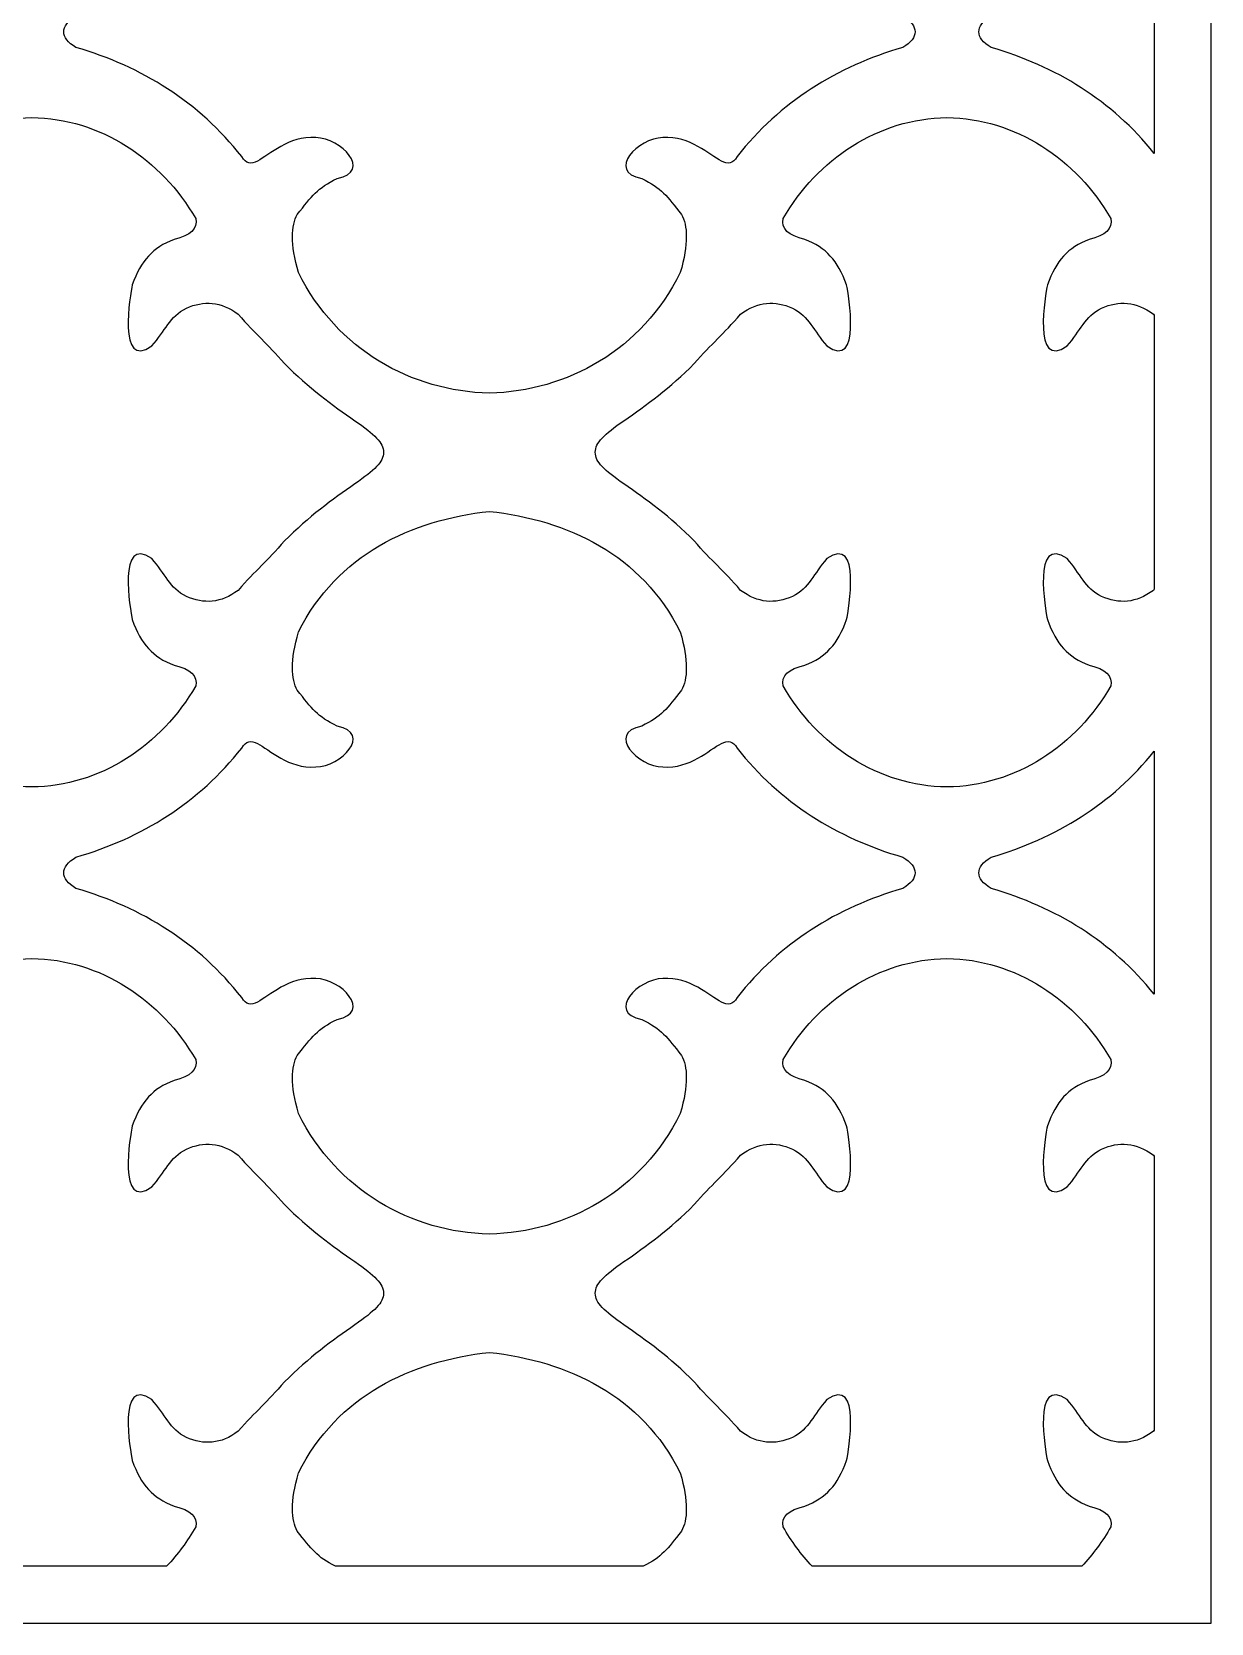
# Model space of a CAD drawing. Header units: centimetres. Extents: x 1.5 to 14, y -9 to -2.4.
# Drawn here: x 11.569 to 14.023, y -9 to -5.69 of the extents above; entities that cross this region are included whole.
import ezdxf

# ---------------------------------------------------------------- set-up
doc = ezdxf.new("R2010")
doc.units = ezdxf.units.CM
doc.header["$MEASUREMENT"] = 0
doc.layers.add('layer 1', color=7, linetype='Continuous')

msp = doc.modelspace()

# ---------------------------------------------------------------- linework, layer by layer
at = {"layer": 'layer 1', "color": 250}
for points, knots in [([(14.02299, -2.37947), (14.02299, -2.37947), (14.02299, -2.49783), (14.02299, -2.49783), (14.02299, -2.49783), (14.02299, -2.49783), (14.02299, -8.88184), (14.02299, -8.88184), (14.02299, -8.88184), (14.02299, -8.88184), (14.02299, -9.00021), (14.02299, -9.00021), (14.02299, -9.00021), (14.02299, -9.00021), (13.90462, -9.00021), (13.90462, -9.00021), (13.90462, -9.00021), (13.90462, -9.00021), (1.61887, -9.00021), (1.61887, -9.00021), (1.61887, -9.00021), (1.61887, -9.00021), (1.50051, -9.00021), (1.50051, -9.00021), (1.50051, -9.00021), (1.50051, -9.00021), (1.50051, -8.88184), (1.50051, -8.88184), (1.50051, -8.88184), (1.50051, -8.88184), (1.50051, -2.49783), (1.50051, -2.49783), (1.50051, -2.49783), (1.50051, -2.49783), (1.50051, -2.37947), (1.50051, -2.37947), (1.50051, -2.37947), (1.50051, -2.37947), (1.61887, -2.37947), (1.61887, -2.37947), (1.61887, -2.37947), (1.61887, -2.37947), (13.90462, -2.37947), (13.90462, -2.37947), (13.90462, -2.37947), (13.90462, -2.37947), (14.02299, -2.37947), (14.02299, -2.37947)], [0, 0, 0, 0, 0.0769231, 0.0769231, 0.0769231, 0.0769231, 0.1538462, 0.1538462, 0.1538462, 0.1538462, 0.2307692, 0.2307692, 0.2307692, 0.2307692, 0.3076923, 0.3076923, 0.3076923, 0.3076923, 0.3846154, 0.3846154, 0.3846154, 0.3846154, 0.4615385, 0.4615385, 0.4615385, 0.4615385, 0.5384615, 0.5384615, 0.5384615, 0.5384615, 0.6153846, 0.6153846, 0.6153846, 0.6153846, 0.6923077, 0.6923077, 0.6923077, 0.6923077, 0.7692308, 0.7692308, 0.7692308, 0.7692308, 0.8461538, 0.8461538, 0.8461538, 0.8461538, 1, 1, 1, 1]), ([(12.52143, -6.44162), (12.68377, -6.43711), (12.83791, -6.35238), (12.9186, -6.19074), (12.9186, -6.19074), (12.93584, -6.13105), (12.93393, -6.09285), (12.92102, -6.06963), (12.92102, -6.06963), (12.89101, -6.03166), (12.87946, -6.01455), (12.8382, -5.99504), (12.8382, -5.99504), (12.76397, -5.97992), (12.8304, -5.91013), (12.88244, -5.90998), (12.88244, -5.90998), (12.93959, -5.90578), (12.97871, -5.9463), (13.00406, -5.95874), (13.00406, -5.95874), (13.01733, -5.96526), (13.02775, -5.96523), (13.0368, -5.9493), (13.0368, -5.9493), (13.12564, -5.83592), (13.24407, -5.76227), (13.38172, -5.72231), (13.38172, -5.72231), (13.41537, -5.70184), (13.41537, -5.67783), (13.38172, -5.65737), (13.38172, -5.65737), (13.24407, -5.61741), (13.12564, -5.54376), (13.0368, -5.43037), (13.0368, -5.43037), (13.02775, -5.41445), (13.01733, -5.41441), (13.00406, -5.42094), (13.00406, -5.42094), (12.97871, -5.43339), (12.93959, -5.47391), (12.88244, -5.46969), (12.88244, -5.46969), (12.8304, -5.46954), (12.76397, -5.39976), (12.8382, -5.38465), (12.8382, -5.38465), (12.87946, -5.36513), (12.89101, -5.34801), (12.92102, -5.31005), (12.92102, -5.31005), (12.93393, -5.28683), (12.93584, -5.24863), (12.9186, -5.18894), (12.9186, -5.18894), (12.83791, -5.02729), (12.68377, -4.95621), (12.52143, -4.93806), (12.52143, -4.93806), (12.35909, -4.95621), (12.20496, -5.02729), (12.12426, -5.18894), (12.12426, -5.18894), (12.10703, -5.24863), (12.10892, -5.28683), (12.12184, -5.31005), (12.12184, -5.31005), (12.15185, -5.34801), (12.16339, -5.36513), (12.20466, -5.38465), (12.20466, -5.38465), (12.2789, -5.39976), (12.21247, -5.46954), (12.16042, -5.46969), (12.16042, -5.46969), (12.10327, -5.47391), (12.06416, -5.43339), (12.03881, -5.42094), (12.03881, -5.42094), (12.02553, -5.41441), (12.01511, -5.41445), (12.00607, -5.43037), (12.00607, -5.43037), (11.91722, -5.54376), (11.7988, -5.61741), (11.66115, -5.65737), (11.66115, -5.65737), (11.62749, -5.67783), (11.62747, -5.70182), (11.66115, -5.72231), (11.66115, -5.72231), (11.7988, -5.76227), (11.91722, -5.83592), (12.00607, -5.9493), (12.00607, -5.9493), (12.01511, -5.96523), (12.02553, -5.96526), (12.03881, -5.95874), (12.03881, -5.95874), (12.06416, -5.9463), (12.10327, -5.90578), (12.16042, -5.90998), (12.16042, -5.90998), (12.21247, -5.91013), (12.2789, -5.97992), (12.20466, -5.99504), (12.20466, -5.99504), (12.16339, -6.01455), (12.15185, -6.03166), (12.12184, -6.06963), (12.12184, -6.06963), (12.10892, -6.09285), (12.10703, -6.13105), (12.12426, -6.19074), (12.12426, -6.19074), (12.20496, -6.35238), (12.35909, -6.43711), (12.52143, -6.44162)], [0, 0, 0, 0, 0.0322581, 0.0322581, 0.0322581, 0.0322581, 0.0645161, 0.0645161, 0.0645161, 0.0645161, 0.0967742, 0.0967742, 0.0967742, 0.0967742, 0.1290323, 0.1290323, 0.1290323, 0.1290323, 0.1612903, 0.1612903, 0.1612903, 0.1612903, 0.1935484, 0.1935484, 0.1935484, 0.1935484, 0.2258065, 0.2258065, 0.2258065, 0.2258065, 0.2580645, 0.2580645, 0.2580645, 0.2580645, 0.2903226, 0.2903226, 0.2903226, 0.2903226, 0.3225806, 0.3225806, 0.3225806, 0.3225806, 0.3548387, 0.3548387, 0.3548387, 0.3548387, 0.3870968, 0.3870968, 0.3870968, 0.3870968, 0.4193548, 0.4193548, 0.4193548, 0.4193548, 0.4516129, 0.4516129, 0.4516129, 0.4516129, 0.483871, 0.483871, 0.483871, 0.483871, 0.516129, 0.516129, 0.516129, 0.516129, 0.5483871, 0.5483871, 0.5483871, 0.5483871, 0.5806452, 0.5806452, 0.5806452, 0.5806452, 0.6129032, 0.6129032, 0.6129032, 0.6129032, 0.6451613, 0.6451613, 0.6451613, 0.6451613, 0.6774194, 0.6774194, 0.6774194, 0.6774194, 0.7096774, 0.7096774, 0.7096774, 0.7096774, 0.7419355, 0.7419355, 0.7419355, 0.7419355, 0.7741935, 0.7741935, 0.7741935, 0.7741935, 0.8064516, 0.8064516, 0.8064516, 0.8064516, 0.8387097, 0.8387097, 0.8387097, 0.8387097, 0.8709677, 0.8709677, 0.8709677, 0.8709677, 0.9032258, 0.9032258, 0.9032258, 0.9032258, 0.9354839, 0.9354839, 0.9354839, 0.9354839, 1, 1, 1, 1]), ([(13.90462, -5.94261), (13.90462, -5.94261), (13.90462, -5.43704), (13.90462, -5.43704), (13.90462, -5.43704), (13.81639, -5.54665), (13.69994, -5.6182), (13.56501, -5.65737), (13.56501, -5.65737), (13.53135, -5.67783), (13.53134, -5.70182), (13.56501, -5.72231), (13.56501, -5.72231), (13.69994, -5.76148), (13.81639, -5.83301), (13.90462, -5.94261)], [0, 0, 0, 0, 0.2, 0.2, 0.2, 0.2, 0.4, 0.4, 0.4, 0.4, 0.6, 0.6, 0.6, 0.6, 1, 1, 1, 1]), ([(10.83786, -6.56452), (10.83786, -6.58469), (10.85618, -6.60126), (10.89735, -6.63029), (10.89735, -6.63029), (10.94383, -6.66229), (10.99383, -6.69849), (11.04367, -6.74901), (11.04367, -6.74901), (11.08065, -6.79126), (11.10317, -6.80943), (11.14016, -6.85168), (11.14016, -6.85168), (11.17606, -6.87868), (11.21197, -6.88029), (11.2479, -6.86452), (11.2479, -6.86452), (11.28298, -6.84713), (11.29185, -6.81676), (11.31973, -6.78574), (11.31973, -6.78574), (11.39273, -6.73458), (11.36418, -6.8943), (11.36068, -6.91264), (11.36068, -6.91264), (11.34163, -6.96398), (11.31835, -6.99016), (11.27362, -7.0073), (11.27362, -7.0073), (11.23931, -7.01531), (11.2243, -7.02975), (11.2286, -7.05061), (11.2286, -7.05061), (11.29967, -7.17407), (11.42721, -7.25938), (11.5695, -7.26077), (11.5695, -7.26077), (11.71177, -7.25938), (11.83933, -7.17407), (11.91038, -7.05061), (11.91038, -7.05061), (11.91468, -7.02975), (11.89968, -7.01531), (11.86536, -7.0073), (11.86536, -7.0073), (11.82064, -6.99016), (11.79737, -6.96398), (11.77831, -6.91264), (11.77831, -6.91264), (11.77482, -6.8943), (11.74626, -6.73458), (11.81925, -6.78574), (11.81925, -6.78574), (11.84714, -6.81676), (11.856, -6.84713), (11.8911, -6.86452), (11.8911, -6.86452), (11.92703, -6.88029), (11.96293, -6.87868), (11.99883, -6.85168), (11.99883, -6.85168), (12.03583, -6.80943), (12.05833, -6.79126), (12.09531, -6.74901), (12.09531, -6.74901), (12.14517, -6.69849), (12.19515, -6.66229), (12.24164, -6.63029), (12.24164, -6.63029), (12.28281, -6.60126), (12.30114, -6.58469), (12.30114, -6.56452), (12.30114, -6.56452), (12.30114, -6.54437), (12.28281, -6.52779), (12.24164, -6.49876), (12.24164, -6.49876), (12.19515, -6.46677), (12.14517, -6.43056), (12.09531, -6.38005), (12.09531, -6.38005), (12.05833, -6.3378), (12.03583, -6.31962), (11.99883, -6.27737), (11.99883, -6.27737), (11.96293, -6.25038), (11.92703, -6.24878), (11.8911, -6.26454), (11.8911, -6.26454), (11.856, -6.28194), (11.84714, -6.3123), (11.81925, -6.34331), (11.81925, -6.34331), (11.74626, -6.39447), (11.77482, -6.23475), (11.77831, -6.21642), (11.77831, -6.21642), (11.79737, -6.16508), (11.82064, -6.13889), (11.86536, -6.12176), (11.86536, -6.12176), (11.89968, -6.11376), (11.91468, -6.09932), (11.91038, -6.07845), (11.91038, -6.07845), (11.83933, -5.95499), (11.71177, -5.86967), (11.5695, -5.86829), (11.5695, -5.86829), (11.42721, -5.86967), (11.29967, -5.95499), (11.2286, -6.07845), (11.2286, -6.07845), (11.2243, -6.09932), (11.23931, -6.11376), (11.27362, -6.12176), (11.27362, -6.12176), (11.31835, -6.13889), (11.34163, -6.16508), (11.36068, -6.21642), (11.36068, -6.21642), (11.36418, -6.23475), (11.39273, -6.39447), (11.31973, -6.34331), (11.31973, -6.34331), (11.29185, -6.3123), (11.28298, -6.28194), (11.2479, -6.26454), (11.2479, -6.26454), (11.21197, -6.24878), (11.17606, -6.25038), (11.14016, -6.27737), (11.14016, -6.27737), (11.10317, -6.31962), (11.08065, -6.3378), (11.04367, -6.38005), (11.04367, -6.38005), (10.99383, -6.43056), (10.94383, -6.46677), (10.89735, -6.49876), (10.89735, -6.49876), (10.85618, -6.52779), (10.83786, -6.54437), (10.83786, -6.56452)], [0, 0, 0, 0, 0.027027, 0.027027, 0.027027, 0.027027, 0.0540541, 0.0540541, 0.0540541, 0.0540541, 0.0810811, 0.0810811, 0.0810811, 0.0810811, 0.1081081, 0.1081081, 0.1081081, 0.1081081, 0.1351351, 0.1351351, 0.1351351, 0.1351351, 0.1621622, 0.1621622, 0.1621622, 0.1621622, 0.1891892, 0.1891892, 0.1891892, 0.1891892, 0.2162162, 0.2162162, 0.2162162, 0.2162162, 0.2432432, 0.2432432, 0.2432432, 0.2432432, 0.2702703, 0.2702703, 0.2702703, 0.2702703, 0.2972973, 0.2972973, 0.2972973, 0.2972973, 0.3243243, 0.3243243, 0.3243243, 0.3243243, 0.3513514, 0.3513514, 0.3513514, 0.3513514, 0.3783784, 0.3783784, 0.3783784, 0.3783784, 0.4054054, 0.4054054, 0.4054054, 0.4054054, 0.4324324, 0.4324324, 0.4324324, 0.4324324, 0.4594595, 0.4594595, 0.4594595, 0.4594595, 0.4864865, 0.4864865, 0.4864865, 0.4864865, 0.5135135, 0.5135135, 0.5135135, 0.5135135, 0.5405405, 0.5405405, 0.5405405, 0.5405405, 0.5675676, 0.5675676, 0.5675676, 0.5675676, 0.5945946, 0.5945946, 0.5945946, 0.5945946, 0.6216216, 0.6216216, 0.6216216, 0.6216216, 0.6486486, 0.6486486, 0.6486486, 0.6486486, 0.6756757, 0.6756757, 0.6756757, 0.6756757, 0.7027027, 0.7027027, 0.7027027, 0.7027027, 0.7297297, 0.7297297, 0.7297297, 0.7297297, 0.7567568, 0.7567568, 0.7567568, 0.7567568, 0.7837838, 0.7837838, 0.7837838, 0.7837838, 0.8108108, 0.8108108, 0.8108108, 0.8108108, 0.8378378, 0.8378378, 0.8378378, 0.8378378, 0.8648649, 0.8648649, 0.8648649, 0.8648649, 0.8918919, 0.8918919, 0.8918919, 0.8918919, 0.9189189, 0.9189189, 0.9189189, 0.9189189, 0.9459459, 0.9459459, 0.9459459, 0.9459459, 1, 1, 1, 1]), ([(13.90462, -6.84948), (13.90462, -6.84948), (13.90462, -6.27955), (13.90462, -6.27955), (13.90462, -6.27955), (13.90462, -6.27955), (13.9027, -6.27737), (13.9027, -6.27737), (13.9027, -6.27737), (13.8668, -6.25038), (13.83089, -6.24878), (13.79497, -6.26454), (13.79497, -6.26454), (13.75987, -6.28194), (13.75101, -6.3123), (13.72314, -6.34331), (13.72314, -6.34331), (13.65013, -6.39447), (13.67868, -6.23475), (13.68218, -6.21642), (13.68218, -6.21642), (13.70123, -6.16508), (13.7245, -6.13889), (13.76924, -6.12176), (13.76924, -6.12176), (13.80355, -6.11376), (13.81856, -6.09932), (13.81426, -6.07845), (13.81426, -6.07845), (13.7432, -5.95499), (13.61566, -5.86967), (13.47337, -5.86829), (13.47337, -5.86829), (13.33107, -5.86967), (13.20353, -5.95499), (13.13248, -6.07845), (13.13248, -6.07845), (13.12818, -6.09932), (13.14318, -6.11376), (13.1775, -6.12176), (13.1775, -6.12176), (13.22223, -6.13889), (13.2455, -6.16508), (13.26455, -6.21642), (13.26455, -6.21642), (13.26804, -6.23475), (13.2966, -6.39447), (13.2236, -6.34331), (13.2236, -6.34331), (13.19572, -6.3123), (13.18687, -6.28194), (13.15177, -6.26454), (13.15177, -6.26454), (13.11584, -6.24878), (13.07994, -6.25038), (13.04403, -6.27737), (13.04403, -6.27737), (13.00704, -6.31962), (12.98453, -6.3378), (12.94755, -6.38005), (12.94755, -6.38005), (12.89769, -6.43056), (12.84771, -6.46677), (12.80122, -6.49876), (12.80122, -6.49876), (12.76005, -6.52779), (12.74172, -6.54437), (12.74172, -6.56452), (12.74172, -6.56452), (12.74172, -6.58469), (12.76005, -6.60126), (12.80122, -6.63029), (12.80122, -6.63029), (12.84771, -6.66229), (12.89769, -6.69849), (12.94755, -6.74901), (12.94755, -6.74901), (12.98453, -6.79126), (13.00704, -6.80943), (13.04403, -6.85168), (13.04403, -6.85168), (13.07994, -6.87868), (13.11584, -6.88029), (13.15177, -6.86452), (13.15177, -6.86452), (13.18687, -6.84713), (13.19572, -6.81676), (13.2236, -6.78574), (13.2236, -6.78574), (13.2966, -6.73458), (13.26804, -6.8943), (13.26455, -6.91264), (13.26455, -6.91264), (13.2455, -6.96398), (13.22223, -6.99016), (13.1775, -7.0073), (13.1775, -7.0073), (13.14318, -7.01531), (13.12818, -7.02975), (13.13248, -7.05061), (13.13248, -7.05061), (13.20353, -7.17407), (13.33107, -7.25938), (13.47337, -7.26077), (13.47337, -7.26077), (13.61566, -7.25938), (13.7432, -7.17407), (13.81426, -7.05061), (13.81426, -7.05061), (13.81856, -7.02975), (13.80355, -7.01531), (13.76924, -7.0073), (13.76924, -7.0073), (13.7245, -6.99016), (13.70123, -6.96398), (13.68218, -6.91264), (13.68218, -6.91264), (13.67868, -6.8943), (13.65013, -6.73458), (13.72314, -6.78574), (13.72314, -6.78574), (13.75101, -6.81676), (13.75987, -6.84713), (13.79497, -6.86452), (13.79497, -6.86452), (13.83089, -6.88029), (13.8668, -6.87868), (13.9027, -6.85168), (13.9027, -6.85168), (13.9027, -6.85168), (13.90462, -6.84948), (13.90462, -6.84948)], [0, 0, 0, 0, 0.0294118, 0.0294118, 0.0294118, 0.0294118, 0.0588235, 0.0588235, 0.0588235, 0.0588235, 0.0882353, 0.0882353, 0.0882353, 0.0882353, 0.1176471, 0.1176471, 0.1176471, 0.1176471, 0.1470588, 0.1470588, 0.1470588, 0.1470588, 0.1764706, 0.1764706, 0.1764706, 0.1764706, 0.2058824, 0.2058824, 0.2058824, 0.2058824, 0.2352941, 0.2352941, 0.2352941, 0.2352941, 0.2647059, 0.2647059, 0.2647059, 0.2647059, 0.2941176, 0.2941176, 0.2941176, 0.2941176, 0.3235294, 0.3235294, 0.3235294, 0.3235294, 0.3529412, 0.3529412, 0.3529412, 0.3529412, 0.3823529, 0.3823529, 0.3823529, 0.3823529, 0.4117647, 0.4117647, 0.4117647, 0.4117647, 0.4411765, 0.4411765, 0.4411765, 0.4411765, 0.4705882, 0.4705882, 0.4705882, 0.4705882, 0.5, 0.5, 0.5, 0.5, 0.5294118, 0.5294118, 0.5294118, 0.5294118, 0.5588235, 0.5588235, 0.5588235, 0.5588235, 0.5882353, 0.5882353, 0.5882353, 0.5882353, 0.6176471, 0.6176471, 0.6176471, 0.6176471, 0.6470588, 0.6470588, 0.6470588, 0.6470588, 0.6764706, 0.6764706, 0.6764706, 0.6764706, 0.7058824, 0.7058824, 0.7058824, 0.7058824, 0.7352941, 0.7352941, 0.7352941, 0.7352941, 0.7647059, 0.7647059, 0.7647059, 0.7647059, 0.7941176, 0.7941176, 0.7941176, 0.7941176, 0.8235294, 0.8235294, 0.8235294, 0.8235294, 0.8529412, 0.8529412, 0.8529412, 0.8529412, 0.8823529, 0.8823529, 0.8823529, 0.8823529, 0.9117647, 0.9117647, 0.9117647, 0.9117647, 0.9411765, 0.9411765, 0.9411765, 0.9411765, 1, 1, 1, 1]), ([(12.52143, -8.191), (12.68377, -8.18648), (12.83791, -8.10176), (12.9186, -7.94012), (12.9186, -7.94012), (12.93584, -7.88043), (12.93393, -7.84222), (12.92102, -7.819), (12.92102, -7.819), (12.89101, -7.78105), (12.87946, -7.76394), (12.8382, -7.74442), (12.8382, -7.74442), (12.76397, -7.7293), (12.8304, -7.65951), (12.88244, -7.65936), (12.88244, -7.65936), (12.93959, -7.65516), (12.97871, -7.69567), (13.00406, -7.70812), (13.00406, -7.70812), (13.01733, -7.71465), (13.02775, -7.71461), (13.0368, -7.69869), (13.0368, -7.69869), (13.12564, -7.5853), (13.24407, -7.51165), (13.38172, -7.47168), (13.38172, -7.47168), (13.41537, -7.45122), (13.41537, -7.42722), (13.38172, -7.40676), (13.38172, -7.40676), (13.24407, -7.36679), (13.12564, -7.29314), (13.0368, -7.17975), (13.0368, -7.17975), (13.02775, -7.16382), (13.01733, -7.16379), (13.00406, -7.17032), (13.00406, -7.17032), (12.97871, -7.18277), (12.93959, -7.22328), (12.88244, -7.21907), (12.88244, -7.21907), (12.8304, -7.21893), (12.76397, -7.14914), (12.8382, -7.13402), (12.8382, -7.13402), (12.87946, -7.1145), (12.89101, -7.09739), (12.92102, -7.05943), (12.92102, -7.05943), (12.93393, -7.03622), (12.93584, -6.99801), (12.9186, -6.93831), (12.9186, -6.93831), (12.83791, -6.77667), (12.68377, -6.70558), (12.52143, -6.68744), (12.52143, -6.68744), (12.35909, -6.70558), (12.20496, -6.77667), (12.12426, -6.93831), (12.12426, -6.93831), (12.10703, -6.99801), (12.10892, -7.03622), (12.12184, -7.05943), (12.12184, -7.05943), (12.15185, -7.09739), (12.16339, -7.1145), (12.20466, -7.13402), (12.20466, -7.13402), (12.2789, -7.14914), (12.21247, -7.21893), (12.16042, -7.21907), (12.16042, -7.21907), (12.10327, -7.22328), (12.06416, -7.18277), (12.03881, -7.17032), (12.03881, -7.17032), (12.02553, -7.16379), (12.01511, -7.16382), (12.00607, -7.17975), (12.00607, -7.17975), (11.91722, -7.29314), (11.7988, -7.36679), (11.66115, -7.40676), (11.66115, -7.40676), (11.62749, -7.42722), (11.62747, -7.45121), (11.66115, -7.47168), (11.66115, -7.47168), (11.7988, -7.51165), (11.91722, -7.5853), (12.00607, -7.69869), (12.00607, -7.69869), (12.01511, -7.71461), (12.02553, -7.71465), (12.03881, -7.70812), (12.03881, -7.70812), (12.06416, -7.69567), (12.10327, -7.65516), (12.16042, -7.65936), (12.16042, -7.65936), (12.21247, -7.65951), (12.2789, -7.7293), (12.20466, -7.74442), (12.20466, -7.74442), (12.16339, -7.76394), (12.15185, -7.78105), (12.12184, -7.819), (12.12184, -7.819), (12.10892, -7.84222), (12.10703, -7.88043), (12.12426, -7.94012), (12.12426, -7.94012), (12.20496, -8.10176), (12.35909, -8.18648), (12.52143, -8.191)], [0, 0, 0, 0, 0.0322581, 0.0322581, 0.0322581, 0.0322581, 0.0645161, 0.0645161, 0.0645161, 0.0645161, 0.0967742, 0.0967742, 0.0967742, 0.0967742, 0.1290323, 0.1290323, 0.1290323, 0.1290323, 0.1612903, 0.1612903, 0.1612903, 0.1612903, 0.1935484, 0.1935484, 0.1935484, 0.1935484, 0.2258065, 0.2258065, 0.2258065, 0.2258065, 0.2580645, 0.2580645, 0.2580645, 0.2580645, 0.2903226, 0.2903226, 0.2903226, 0.2903226, 0.3225806, 0.3225806, 0.3225806, 0.3225806, 0.3548387, 0.3548387, 0.3548387, 0.3548387, 0.3870968, 0.3870968, 0.3870968, 0.3870968, 0.4193548, 0.4193548, 0.4193548, 0.4193548, 0.4516129, 0.4516129, 0.4516129, 0.4516129, 0.483871, 0.483871, 0.483871, 0.483871, 0.516129, 0.516129, 0.516129, 0.516129, 0.5483871, 0.5483871, 0.5483871, 0.5483871, 0.5806452, 0.5806452, 0.5806452, 0.5806452, 0.6129032, 0.6129032, 0.6129032, 0.6129032, 0.6451613, 0.6451613, 0.6451613, 0.6451613, 0.6774194, 0.6774194, 0.6774194, 0.6774194, 0.7096774, 0.7096774, 0.7096774, 0.7096774, 0.7419355, 0.7419355, 0.7419355, 0.7419355, 0.7741935, 0.7741935, 0.7741935, 0.7741935, 0.8064516, 0.8064516, 0.8064516, 0.8064516, 0.8387097, 0.8387097, 0.8387097, 0.8387097, 0.8709677, 0.8709677, 0.8709677, 0.8709677, 0.9032258, 0.9032258, 0.9032258, 0.9032258, 0.9354839, 0.9354839, 0.9354839, 0.9354839, 1, 1, 1, 1]), ([(13.90462, -7.692), (13.90462, -7.692), (13.90462, -7.18641), (13.90462, -7.18641), (13.90462, -7.18641), (13.81639, -7.29602), (13.69994, -7.36758), (13.56501, -7.40676), (13.56501, -7.40676), (13.53135, -7.42722), (13.53134, -7.45121), (13.56501, -7.47168), (13.56501, -7.47168), (13.69994, -7.51086), (13.81639, -7.58239), (13.90462, -7.692)], [0, 0, 0, 0, 0.2, 0.2, 0.2, 0.2, 0.4, 0.4, 0.4, 0.4, 0.6, 0.6, 0.6, 0.6, 1, 1, 1, 1]), ([(11.28919, -8.88184), (11.28919, -8.88184), (11.84982, -8.88184), (11.84982, -8.88184), (11.84982, -8.88184), (11.8729, -8.85718), (11.89327, -8.82972), (11.91038, -8.79999), (11.91038, -8.79999), (11.91468, -8.77913), (11.89968, -8.76468), (11.86536, -8.75668), (11.86536, -8.75668), (11.82064, -8.73954), (11.79737, -8.71336), (11.77831, -8.66202), (11.77831, -8.66202), (11.77482, -8.64368), (11.74626, -8.48396), (11.81925, -8.53513), (11.81925, -8.53513), (11.84714, -8.56614), (11.856, -8.59652), (11.8911, -8.6139), (11.8911, -8.6139), (11.92703, -8.62966), (11.96293, -8.62806), (11.99883, -8.60107), (11.99883, -8.60107), (12.03583, -8.55882), (12.05833, -8.54064), (12.09531, -8.49839), (12.09531, -8.49839), (12.14517, -8.44787), (12.19515, -8.41166), (12.24164, -8.37967), (12.24164, -8.37967), (12.28281, -8.35065), (12.30114, -8.33407), (12.30114, -8.31391), (12.30114, -8.31391), (12.30114, -8.29375), (12.28281, -8.27718), (12.24164, -8.24815), (12.24164, -8.24815), (12.19515, -8.21616), (12.14517, -8.17994), (12.09531, -8.12942), (12.09531, -8.12942), (12.05833, -8.08717), (12.03583, -8.069), (11.99883, -8.02675), (11.99883, -8.02675), (11.96293, -7.99976), (11.92703, -7.99815), (11.8911, -8.01392), (11.8911, -8.01392), (11.856, -8.03131), (11.84714, -8.06168), (11.81925, -8.0927), (11.81925, -8.0927), (11.74626, -8.14386), (11.77482, -7.98414), (11.77831, -7.9658), (11.77831, -7.9658), (11.79737, -7.91446), (11.82064, -7.88827), (11.86536, -7.87114), (11.86536, -7.87114), (11.89968, -7.86314), (11.91468, -7.8487), (11.91038, -7.82783), (11.91038, -7.82783), (11.83933, -7.70437), (11.71177, -7.61906), (11.5695, -7.61767), (11.5695, -7.61767), (11.42721, -7.61906), (11.29967, -7.70437), (11.2286, -7.82783), (11.2286, -7.82783), (11.2243, -7.8487), (11.23931, -7.86314), (11.27362, -7.87114), (11.27362, -7.87114), (11.31835, -7.88827), (11.34163, -7.91446), (11.36068, -7.9658), (11.36068, -7.9658), (11.36418, -7.98414), (11.39273, -8.14386), (11.31973, -8.0927), (11.31973, -8.0927), (11.29185, -8.06168), (11.28298, -8.03131), (11.2479, -8.01392), (11.2479, -8.01392), (11.21197, -7.99815), (11.17606, -7.99976), (11.14016, -8.02675), (11.14016, -8.02675), (11.10317, -8.069), (11.08065, -8.08717), (11.04367, -8.12942), (11.04367, -8.12942), (10.99383, -8.17994), (10.94383, -8.21616), (10.89735, -8.24815), (10.89735, -8.24815), (10.85618, -8.27718), (10.83786, -8.29375), (10.83786, -8.31391), (10.83786, -8.31391), (10.83786, -8.33407), (10.85618, -8.35065), (10.89735, -8.37967), (10.89735, -8.37967), (10.94383, -8.41166), (10.99383, -8.44787), (11.04367, -8.49839), (11.04367, -8.49839), (11.08065, -8.54064), (11.10317, -8.55882), (11.14016, -8.60107), (11.14016, -8.60107), (11.17606, -8.62806), (11.21197, -8.62966), (11.2479, -8.6139), (11.2479, -8.6139), (11.28298, -8.59652), (11.29185, -8.56614), (11.31973, -8.53513), (11.31973, -8.53513), (11.39273, -8.48396), (11.36418, -8.64368), (11.36068, -8.66202), (11.36068, -8.66202), (11.34163, -8.71336), (11.31835, -8.73954), (11.27362, -8.75668), (11.27362, -8.75668), (11.23931, -8.76468), (11.2243, -8.77913), (11.2286, -8.79999), (11.2286, -8.79999), (11.24571, -8.82972), (11.26611, -8.85718), (11.28919, -8.88184)], [0, 0, 0, 0, 0.0263158, 0.0263158, 0.0263158, 0.0263158, 0.0526316, 0.0526316, 0.0526316, 0.0526316, 0.0789474, 0.0789474, 0.0789474, 0.0789474, 0.1052632, 0.1052632, 0.1052632, 0.1052632, 0.1315789, 0.1315789, 0.1315789, 0.1315789, 0.1578947, 0.1578947, 0.1578947, 0.1578947, 0.1842105, 0.1842105, 0.1842105, 0.1842105, 0.2105263, 0.2105263, 0.2105263, 0.2105263, 0.2368421, 0.2368421, 0.2368421, 0.2368421, 0.2631579, 0.2631579, 0.2631579, 0.2631579, 0.2894737, 0.2894737, 0.2894737, 0.2894737, 0.3157895, 0.3157895, 0.3157895, 0.3157895, 0.3421053, 0.3421053, 0.3421053, 0.3421053, 0.3684211, 0.3684211, 0.3684211, 0.3684211, 0.3947368, 0.3947368, 0.3947368, 0.3947368, 0.4210526, 0.4210526, 0.4210526, 0.4210526, 0.4473684, 0.4473684, 0.4473684, 0.4473684, 0.4736842, 0.4736842, 0.4736842, 0.4736842, 0.5, 0.5, 0.5, 0.5, 0.5263158, 0.5263158, 0.5263158, 0.5263158, 0.5526316, 0.5526316, 0.5526316, 0.5526316, 0.5789474, 0.5789474, 0.5789474, 0.5789474, 0.6052632, 0.6052632, 0.6052632, 0.6052632, 0.6315789, 0.6315789, 0.6315789, 0.6315789, 0.6578947, 0.6578947, 0.6578947, 0.6578947, 0.6842105, 0.6842105, 0.6842105, 0.6842105, 0.7105263, 0.7105263, 0.7105263, 0.7105263, 0.7368421, 0.7368421, 0.7368421, 0.7368421, 0.7631579, 0.7631579, 0.7631579, 0.7631579, 0.7894737, 0.7894737, 0.7894737, 0.7894737, 0.8157895, 0.8157895, 0.8157895, 0.8157895, 0.8421053, 0.8421053, 0.8421053, 0.8421053, 0.8684211, 0.8684211, 0.8684211, 0.8684211, 0.8947368, 0.8947368, 0.8947368, 0.8947368, 0.9210526, 0.9210526, 0.9210526, 0.9210526, 0.9473684, 0.9473684, 0.9473684, 0.9473684, 1, 1, 1, 1]), ([(13.19306, -8.88184), (13.19306, -8.88184), (13.75369, -8.88184), (13.75369, -8.88184), (13.75369, -8.88184), (13.77677, -8.85718), (13.79715, -8.82972), (13.81426, -8.79999), (13.81426, -8.79999), (13.81856, -8.77913), (13.80355, -8.76468), (13.76924, -8.75668), (13.76924, -8.75668), (13.7245, -8.73954), (13.70123, -8.71336), (13.68218, -8.66202), (13.68218, -8.66202), (13.67868, -8.64368), (13.65013, -8.48396), (13.72314, -8.53513), (13.72314, -8.53513), (13.75101, -8.56614), (13.75987, -8.59652), (13.79497, -8.6139), (13.79497, -8.6139), (13.83089, -8.62966), (13.8668, -8.62806), (13.9027, -8.60107), (13.9027, -8.60107), (13.9027, -8.60107), (13.90462, -8.59887), (13.90462, -8.59887), (13.90462, -8.59887), (13.90462, -8.59887), (13.90462, -8.02894), (13.90462, -8.02894), (13.90462, -8.02894), (13.90462, -8.02894), (13.9027, -8.02675), (13.9027, -8.02675), (13.9027, -8.02675), (13.8668, -7.99976), (13.83089, -7.99815), (13.79497, -8.01392), (13.79497, -8.01392), (13.75987, -8.03131), (13.75101, -8.06168), (13.72314, -8.0927), (13.72314, -8.0927), (13.65013, -8.14386), (13.67868, -7.98414), (13.68218, -7.9658), (13.68218, -7.9658), (13.70123, -7.91446), (13.7245, -7.88827), (13.76924, -7.87114), (13.76924, -7.87114), (13.80355, -7.86314), (13.81856, -7.8487), (13.81426, -7.82783), (13.81426, -7.82783), (13.7432, -7.70437), (13.61566, -7.61906), (13.47337, -7.61767), (13.47337, -7.61767), (13.33107, -7.61906), (13.20353, -7.70437), (13.13248, -7.82783), (13.13248, -7.82783), (13.12818, -7.8487), (13.14318, -7.86314), (13.1775, -7.87114), (13.1775, -7.87114), (13.22223, -7.88827), (13.2455, -7.91446), (13.26455, -7.9658), (13.26455, -7.9658), (13.26804, -7.98414), (13.2966, -8.14386), (13.2236, -8.0927), (13.2236, -8.0927), (13.19572, -8.06168), (13.18687, -8.03131), (13.15177, -8.01392), (13.15177, -8.01392), (13.11584, -7.99815), (13.07994, -7.99976), (13.04403, -8.02675), (13.04403, -8.02675), (13.00704, -8.069), (12.98453, -8.08717), (12.94755, -8.12942), (12.94755, -8.12942), (12.89769, -8.17994), (12.84771, -8.21616), (12.80122, -8.24815), (12.80122, -8.24815), (12.76005, -8.27718), (12.74172, -8.29375), (12.74172, -8.31391), (12.74172, -8.31391), (12.74172, -8.33407), (12.76005, -8.35065), (12.80122, -8.37967), (12.80122, -8.37967), (12.84771, -8.41166), (12.89769, -8.44787), (12.94755, -8.49839), (12.94755, -8.49839), (12.98453, -8.54064), (13.00704, -8.55882), (13.04403, -8.60107), (13.04403, -8.60107), (13.07994, -8.62806), (13.11584, -8.62966), (13.15177, -8.6139), (13.15177, -8.6139), (13.18687, -8.59652), (13.19572, -8.56614), (13.2236, -8.53513), (13.2236, -8.53513), (13.2966, -8.48396), (13.26804, -8.64368), (13.26455, -8.66202), (13.26455, -8.66202), (13.2455, -8.71336), (13.22223, -8.73954), (13.1775, -8.75668), (13.1775, -8.75668), (13.14318, -8.76468), (13.12818, -8.77913), (13.13248, -8.79999), (13.13248, -8.79999), (13.14959, -8.82972), (13.16999, -8.85718), (13.19306, -8.88184)], [0, 0, 0, 0, 0.0285714, 0.0285714, 0.0285714, 0.0285714, 0.0571429, 0.0571429, 0.0571429, 0.0571429, 0.0857143, 0.0857143, 0.0857143, 0.0857143, 0.1142857, 0.1142857, 0.1142857, 0.1142857, 0.1428571, 0.1428571, 0.1428571, 0.1428571, 0.1714286, 0.1714286, 0.1714286, 0.1714286, 0.2, 0.2, 0.2, 0.2, 0.2285714, 0.2285714, 0.2285714, 0.2285714, 0.2571429, 0.2571429, 0.2571429, 0.2571429, 0.2857143, 0.2857143, 0.2857143, 0.2857143, 0.3142857, 0.3142857, 0.3142857, 0.3142857, 0.3428571, 0.3428571, 0.3428571, 0.3428571, 0.3714286, 0.3714286, 0.3714286, 0.3714286, 0.4, 0.4, 0.4, 0.4, 0.4285714, 0.4285714, 0.4285714, 0.4285714, 0.4571429, 0.4571429, 0.4571429, 0.4571429, 0.4857143, 0.4857143, 0.4857143, 0.4857143, 0.5142857, 0.5142857, 0.5142857, 0.5142857, 0.5428571, 0.5428571, 0.5428571, 0.5428571, 0.5714286, 0.5714286, 0.5714286, 0.5714286, 0.6, 0.6, 0.6, 0.6, 0.6285714, 0.6285714, 0.6285714, 0.6285714, 0.6571429, 0.6571429, 0.6571429, 0.6571429, 0.6857143, 0.6857143, 0.6857143, 0.6857143, 0.7142857, 0.7142857, 0.7142857, 0.7142857, 0.7428571, 0.7428571, 0.7428571, 0.7428571, 0.7714286, 0.7714286, 0.7714286, 0.7714286, 0.8, 0.8, 0.8, 0.8, 0.8285714, 0.8285714, 0.8285714, 0.8285714, 0.8571429, 0.8571429, 0.8571429, 0.8571429, 0.8857143, 0.8857143, 0.8857143, 0.8857143, 0.9142857, 0.9142857, 0.9142857, 0.9142857, 0.9428571, 0.9428571, 0.9428571, 0.9428571, 1, 1, 1, 1]), ([(12.20143, -8.88184), (12.20143, -8.88184), (12.84144, -8.88184), (12.84144, -8.88184), (12.84144, -8.88184), (12.88009, -8.86295), (12.8918, -8.84577), (12.92102, -8.80882), (12.92102, -8.80882), (12.93393, -8.78559), (12.93584, -8.74739), (12.9186, -8.6877), (12.9186, -8.6877), (12.83791, -8.52606), (12.68377, -8.45497), (12.52143, -8.43682), (12.52143, -8.43682), (12.35909, -8.45497), (12.20496, -8.52606), (12.12426, -8.6877), (12.12426, -8.6877), (12.10703, -8.74739), (12.10892, -8.78559), (12.12184, -8.80882), (12.12184, -8.80882), (12.15105, -8.84577), (12.16278, -8.86295), (12.20143, -8.88184)], [0, 0, 0, 0, 0.125, 0.125, 0.125, 0.125, 0.25, 0.25, 0.25, 0.25, 0.375, 0.375, 0.375, 0.375, 0.5, 0.5, 0.5, 0.5, 0.625, 0.625, 0.625, 0.625, 0.75, 0.75, 0.75, 0.75, 1, 1, 1, 1])]:
    msp.add_open_spline(points, degree=3, knots=knots, dxfattribs=at)

doc.saveas('drawing.dxf')
